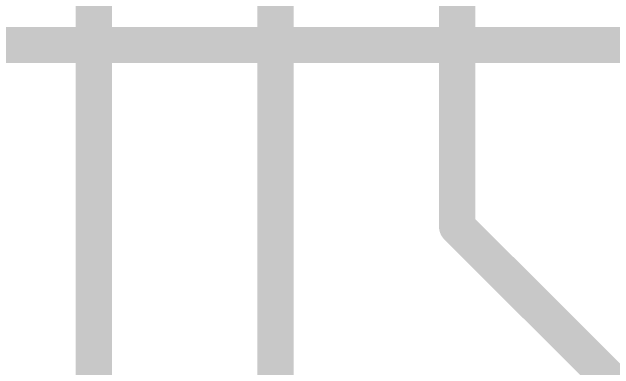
# Model space of a CAD drawing. Extents: x -15.6 to 82.7, y -6.5 to 54.7.
# Drawn here: x 38.799 to 43.006, y 45.993 to 48.491 of the extents above; entities that cross this region are included whole.
import ezdxf

# ---------------------------------------------------------------- set-up
doc = ezdxf.new("R2010")
doc.units = 0
for name, color, linetype in [('1', 12, 'CONTINUOUS'), ('16', 132, 'CONTINUOUS'), ('51', 53, 'CONTINUOUS')]:
    doc.layers.add(name, color=color, linetype=linetype)

msp = doc.modelspace()

# ---------------------------------------------------------------- linework, layer by layer
at = {"layer": '1', "const_width": 0.254}
for points in [[(39.37, 45.72), (39.37, 50.8)], [(41.91, 46.99), (41.91, 50.8)], [(43.18, 45.72), (41.91, 46.99)]]:
    msp.add_lwpolyline(points, dxfattribs=at)
at = {"layer": '1', "const_width": 0.127}
for points in [[(41.9549, 47.0349, 1), (41.8651, 46.9451)], [(41.8465, 46.99, 1), (41.9735, 46.99)]]:
    msp.add_lwpolyline(points, format="xyb", dxfattribs=at)
at = {"layer": '16', "const_width": 0.254}
msp.add_lwpolyline([(5.08, 48.26), (67.31, 48.26)], dxfattribs=at)
at = {"layer": '51', "const_width": 0.254}
msp.add_lwpolyline([(40.64, 54.61), (40.64, -6.35)], dxfattribs=at)

doc.saveas('drawing.dxf')
